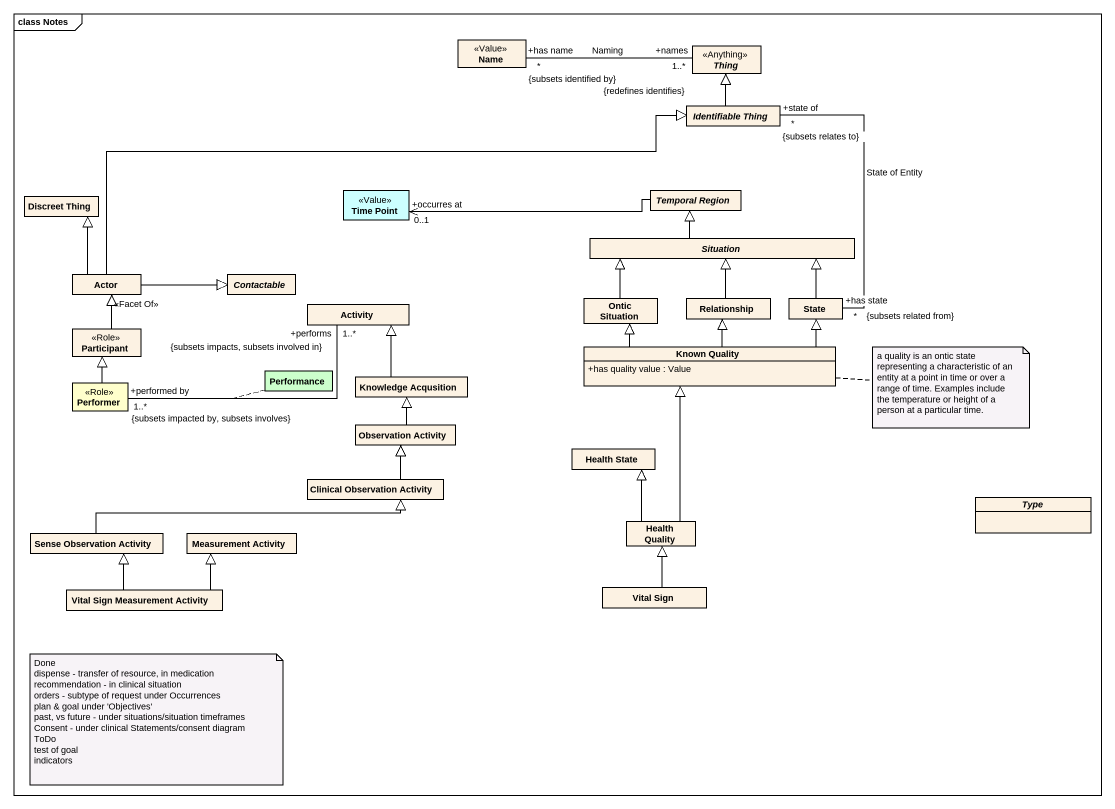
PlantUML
@startuml
mainframe class Notes
hide circle
hide empty members
skinparam classAttributeIconSize 0
class Name <<Value>>
abstract class Thing <<Anything>>
abstract class "Identifiable Thing" as Identifiable_Thing
class "Discreet Thing" as Discreet_Thing
class "Time Point" as Time_Point <<Value>> #CCFFFF
abstract class "Temporal Region" as Temporal_Region
abstract class Situation
class "Actor" as Actor_
abstract class Contactable
class Activity
class "Ontic Situation" as Ontic_Situation
class Relationship
class "State" as State_
class "Participant" as Participant_ <<Role>>
class "Known Quality" as Known_Quality {
  +has quality value : Value
}
class Performer <<Role>> #FFFFCC
class Performance #CCFFCC
class "Knowledge Acqusition" as Knowledge_Acqusition
class "Observation Activity" as Observation_Activity
class "Health State" as Health_State
class "Clinical Observation Activity" as Clinical_Observation
abstract class Type
class "Sense Observation Activity" as Sense_Observation_Activity
class "Measurement Activity" as Measurement_Activity
class "Health Quality" as Health_Quality
class "Vital Sign Measurement Activity" as Vital_Sign_Measurement
class "Vital Sign" as Vital_Sign
Name "+has name\n*\n{subsets identified by}" -right- "+names\n1..*\n{redefines identifies}" Thing : Naming
Identifiable_Thing -up-|> Thing
Temporal_Region -left-> "+occurres at\n0..1" Time_Point
Situation -up-|> Temporal_Region
Actor_ -right-|> Identifiable_Thing
Actor_ -up-|> Discreet_Thing
Actor_ -right-|> Contactable
Ontic_Situation -up-|> Situation
Relationship -up-|> Situation
State_ "+has state\n*\n{subsets related from}" -up- "+state of\n*\n{subsets relates to}" Identifiable_Thing : State of Entity
State_ -up-|> Situation
Participant_ -up-|> Actor_ : <<Facet Of>>
Known_Quality -up-|> Ontic_Situation
Known_Quality -up-|> Relationship
Known_Quality -right-|> State_
Performer "+performed by\n1..*\n{subsets impacted by, subsets involves}" -right- "+performs\n1..*\n{subsets impacts, subsets involved in}" Activity
(Performer, Activity) .. Performance
Performer -up-|> Participant_
Knowledge_Acqusition -up-|> Activity
Observation_Activity -up-|> Knowledge_Acqusition
Clinical_Observation -up-|> Observation_Activity
Sense_Observation_Activity -right-|> Clinical_Observation
Health_Quality -up-|> Known_Quality
Health_Quality -up-|> Health_State
Vital_Sign_Measurement -up-|> Sense_Observation_Activity
Vital_Sign_Measurement -right-|> Measurement_Activity
Vital_Sign -up-|> Health_Quality
note right of Known_Quality : a quality is an ontic state representing a characteristic of an entity at a point in time or over a range of time. Examples include the temperature or height of a person at a particular time.
note as N2
  Done
  dispense - transfer of resource, in medication
  recommendation - in clinical situation
  orders - subtype of request under Occurrences
  plan & goal under 'Objectives'
  past, vs future - under situations/situation timeframes
  Consent - under clinical Statements/consent diagram
  ToDo
  test of goal
  indicators
end note
@enduml
